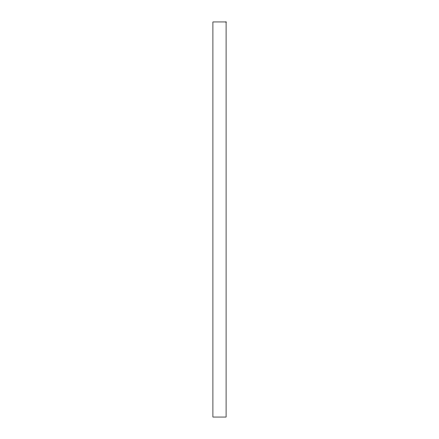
<?xml version="1.0" encoding="UTF-8"?>
<svg xmlns="http://www.w3.org/2000/svg" width="439" height="439" viewBox="0 0 439 439"><rect width="100%" height="100%" fill="white"/><g stroke="black" fill="none" stroke-linecap="round" stroke-linejoin="round"><path stroke-width="0.66" d="M226.085 21.95L212.915 21.95L212.915 417.05L226.085 417.05L226.085 21.95"/></g></svg>
